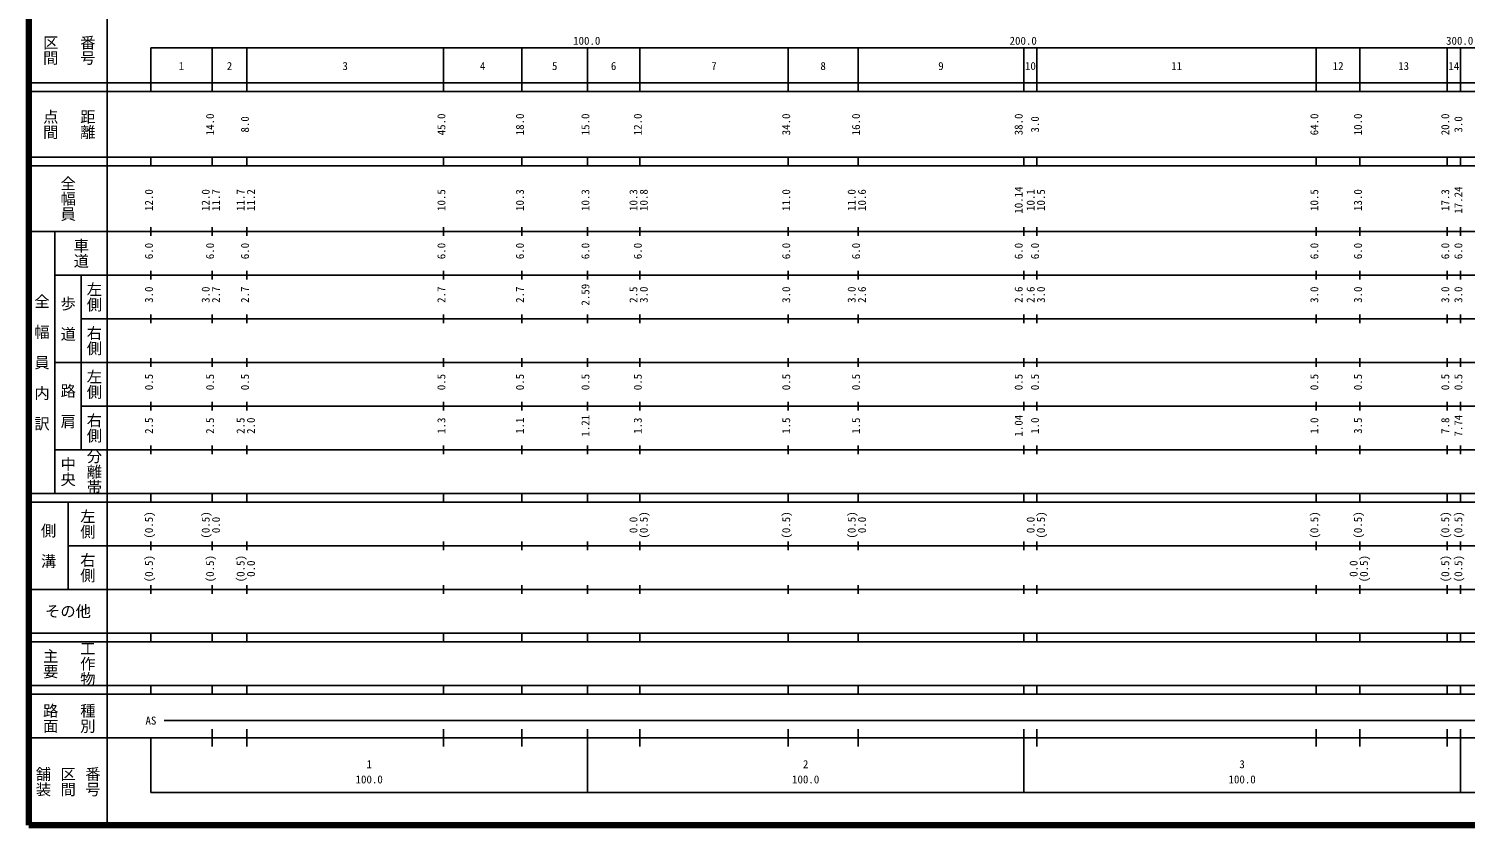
# Model space of a CAD drawing. Units: millimetres on the paper, enlarged 1000 times. Extents: x 40000 to 680000, y 20000 to 380000.
# Drawn here: x 40000 to 369126, y 20000 to 202409 of the extents above; entities that cross this region are included whole.
import ezdxf
from ezdxf.enums import TextEntityAlignment as Align

# ---------------------------------------------------------------- set-up
doc = ezdxf.new("R2010")
doc.units = ezdxf.units.MM
doc.header["$LTSCALE"] = 1000
doc.layers.add('M-TTL', color=2, linetype='Continuous', lineweight=140)
doc.layers.add('M-TTL-BAND', color=7, linetype='Continuous', lineweight=25)
doc.styles.add('@ＭＳ ゴシック', font='')
doc.styles.add('ＭＳ ゴシック', font='')
doc.styles.get('@ＭＳ ゴシック').set_extended_font_data('@MS Gothic')
doc.styles.get('ＭＳ ゴシック').set_extended_font_data('MS Gothic')

msp = doc.modelspace()

# ---------------------------------------------------------------- linework, layer by layer
at = {"layer": 'M-TTL'}
for p, q in [((40000, 380000), (40000, 20000)), ((40000, 20000), (680000, 20000))]:
    msp.add_line(p, q, dxfattribs=at)
at = {"layer": 'M-TTL-BAND'}
for p, q in [((58000, 370000), (58000, 20000)), ((68000, 198000), (579000, 198000)), ((68000, 198000), (68000, 188000)), ((82000, 188000), (82000, 198000)), ((90000, 188000), (90000, 198000)), ((135000, 188000), (135000, 198000)), ((153000, 188000), (153000, 198000)), ((168000, 188000), (168000, 198000)), ((180000, 188000), (180000, 198000)), ((214000, 188000), (214000, 198000)), ((230000, 188000), (230000, 198000)), ((268000, 188000), (268000, 198000)), ((271000, 188000), (271000, 198000)), ((335000, 188000), (335000, 198000)), ((345000, 188000), (345000, 198000)), ((365000, 188000), (365000, 198000)), ((368000, 188000), (368000, 198000)), ((40000, 190000), (579000, 190000)), ((40000, 188000), (579000, 188000)), ((40000, 173000), (579000, 173000)), ((68000, 171000), (68000, 173000)), ((82000, 171000), (82000, 173000)), ((90000, 171000), (90000, 173000)), ((135000, 171000), (135000, 173000)), ((153000, 171000), (153000, 173000)), ((168000, 171000), (168000, 173000)), ((180000, 171000), (180000, 173000)), ((214000, 171000), (214000, 173000)), ((230000, 171000), (230000, 173000)), ((268000, 171000), (268000, 173000)), ((271000, 171000), (271000, 173000)), ((335000, 171000), (335000, 173000)), ((345000, 171000), (345000, 173000)), ((365000, 171000), (365000, 173000)), ((368000, 171000), (368000, 173000)), ((40000, 171000), (579000, 171000)), ((40000, 156000), (579000, 156000)), ((46000, 96000), (46000, 156000)), ((68000, 155000), (68000, 157000)), ((82000, 155000), (82000, 157000)), ((90000, 155000), (90000, 157000)), ((135000, 155000), (135000, 157000)), ((153000, 155000), (153000, 157000)), ((168000, 155000), (168000, 157000)), ((180000, 155000), (180000, 157000)), ((214000, 155000), (214000, 157000)), ((230000, 155000), (230000, 157000)), ((268000, 155000), (268000, 157000)), ((271000, 155000), (271000, 157000)), ((335000, 155000), (335000, 157000)), ((345000, 155000), (345000, 157000)), ((365000, 155000), (365000, 157000)), ((368000, 155000), (368000, 157000)), ((46000, 146000), (579000, 146000)), ((52000, 146000), (52000, 106000)), ((68000, 145000), (68000, 147000)), ((82000, 145000), (82000, 147000)), ((90000, 145000), (90000, 147000)), ((135000, 145000), (135000, 147000)), ((153000, 145000), (153000, 147000)), ((168000, 145000), (168000, 147000)), ((180000, 145000), (180000, 147000)), ((214000, 145000), (214000, 147000)), ((230000, 145000), (230000, 147000)), ((268000, 145000), (268000, 147000)), ((271000, 145000), (271000, 147000)), ((335000, 145000), (335000, 147000)), ((345000, 145000), (345000, 147000)), ((365000, 145000), (365000, 147000)), ((368000, 145000), (368000, 147000)), ((52000, 136000), (579000, 136000)), ((68000, 135000), (68000, 137000)), ((82000, 135000), (82000, 137000)), ((90000, 135000), (90000, 137000)), ((135000, 135000), (135000, 137000)), ((153000, 135000), (153000, 137000)), ((168000, 135000), (168000, 137000)), ((180000, 135000), (180000, 137000)), ((214000, 135000), (214000, 137000)), ((230000, 135000), (230000, 137000)), ((268000, 135000), (268000, 137000)), ((271000, 135000), (271000, 137000)), ((335000, 135000), (335000, 137000)), ((345000, 135000), (345000, 137000)), ((365000, 135000), (365000, 137000)), ((368000, 135000), (368000, 137000)), ((46000, 126000), (579000, 126000)), ((68000, 125000), (68000, 127000)), ((82000, 125000), (82000, 127000)), ((90000, 125000), (90000, 127000)), ((135000, 125000), (135000, 127000)), ((153000, 125000), (153000, 127000)), ((168000, 125000), (168000, 127000)), ((180000, 125000), (180000, 127000)), ((214000, 125000), (214000, 127000)), ((230000, 125000), (230000, 127000)), ((268000, 125000), (268000, 127000)), ((271000, 125000), (271000, 127000)), ((335000, 125000), (335000, 127000)), ((345000, 125000), (345000, 127000)), ((365000, 125000), (365000, 127000)), ((368000, 125000), (368000, 127000)), ((52000, 116000), (579000, 116000)), ((68000, 115000), (68000, 117000)), ((82000, 115000), (82000, 117000)), ((90000, 115000), (90000, 117000)), ((135000, 115000), (135000, 117000)), ((153000, 115000), (153000, 117000)), ((168000, 115000), (168000, 117000)), ((180000, 115000), (180000, 117000)), ((214000, 115000), (214000, 117000)), ((230000, 115000), (230000, 117000)), ((268000, 115000), (268000, 117000)), ((271000, 115000), (271000, 117000)), ((335000, 115000), (335000, 117000)), ((345000, 115000), (345000, 117000)), ((365000, 115000), (365000, 117000)), ((368000, 115000), (368000, 117000)), ((46000, 106000), (579000, 106000)), ((68000, 105000), (68000, 107000)), ((82000, 105000), (82000, 107000)), ((90000, 105000), (90000, 107000)), ((135000, 105000), (135000, 107000)), ((153000, 105000), (153000, 107000)), ((168000, 105000), (168000, 107000)), ((180000, 105000), (180000, 107000)), ((214000, 105000), (214000, 107000)), ((230000, 105000), (230000, 107000)), ((268000, 105000), (268000, 107000)), ((271000, 105000), (271000, 107000)), ((335000, 105000), (335000, 107000)), ((345000, 105000), (345000, 107000)), ((365000, 105000), (365000, 107000)), ((368000, 105000), (368000, 107000)), ((40000, 96000), (579000, 96000)), ((68000, 94000), (68000, 96000)), ((82000, 94000), (82000, 96000)), ((90000, 94000), (90000, 96000)), ((135000, 94000), (135000, 96000)), ((153000, 94000), (153000, 96000)), ((168000, 94000), (168000, 96000)), ((180000, 94000), (180000, 96000)), ((214000, 94000), (214000, 96000)), ((230000, 94000), (230000, 96000)), ((268000, 94000), (268000, 96000)), ((271000, 94000), (271000, 96000)), ((335000, 94000), (335000, 96000)), ((345000, 94000), (345000, 96000)), ((365000, 94000), (365000, 96000)), ((368000, 94000), (368000, 96000)), ((40000, 94000), (579000, 94000)), ((49000, 94000), (49000, 74000)), ((49000, 84000), (579000, 84000)), ((68000, 83000), (68000, 85000)), ((82000, 83000), (82000, 85000)), ((90000, 83000), (90000, 85000)), ((135000, 83000), (135000, 85000)), ((153000, 83000), (153000, 85000)), ((168000, 83000), (168000, 85000)), ((180000, 83000), (180000, 85000)), ((214000, 83000), (214000, 85000)), ((230000, 83000), (230000, 85000)), ((268000, 83000), (268000, 85000)), ((271000, 83000), (271000, 85000)), ((335000, 83000), (335000, 85000)), ((345000, 83000), (345000, 85000)), ((365000, 83000), (365000, 85000)), ((368000, 83000), (368000, 85000)), ((40000, 74000), (579000, 74000)), ((68000, 73000), (68000, 75000)), ((82000, 73000), (82000, 75000)), ((90000, 73000), (90000, 75000)), ((135000, 73000), (135000, 75000)), ((153000, 73000), (153000, 75000)), ((168000, 73000), (168000, 75000)), ((180000, 73000), (180000, 75000)), ((214000, 73000), (214000, 75000)), ((230000, 73000), (230000, 75000)), ((268000, 73000), (268000, 75000)), ((271000, 73000), (271000, 75000)), ((335000, 73000), (335000, 75000)), ((345000, 73000), (345000, 75000)), ((365000, 73000), (365000, 75000)), ((368000, 73000), (368000, 75000)), ((40000, 64000), (579000, 64000)), ((68000, 62000), (68000, 64000)), ((82000, 62000), (82000, 64000)), ((90000, 62000), (90000, 64000)), ((135000, 62000), (135000, 64000)), ((153000, 62000), (153000, 64000)), ((168000, 62000), (168000, 64000)), ((180000, 62000), (180000, 64000)), ((214000, 62000), (214000, 64000)), ((230000, 62000), (230000, 64000)), ((268000, 62000), (268000, 64000)), ((271000, 62000), (271000, 64000)), ((335000, 62000), (335000, 64000)), ((345000, 62000), (345000, 64000)), ((365000, 62000), (365000, 64000)), ((368000, 62000), (368000, 64000)), ((40000, 62000), (579000, 62000)), ((40000, 52000), (579000, 52000)), ((40000, 50000), (579000, 50000)), ((68000, 50000), (68000, 52000)), ((82000, 50000), (82000, 52000)), ((90000, 50000), (90000, 52000)), ((135000, 50000), (135000, 52000)), ((153000, 50000), (153000, 52000)), ((168000, 50000), (168000, 52000)), ((180000, 50000), (180000, 52000)), ((214000, 50000), (214000, 52000)), ((230000, 50000), (230000, 52000)), ((268000, 50000), (268000, 52000)), ((271000, 50000), (271000, 52000)), ((335000, 50000), (335000, 52000)), ((345000, 50000), (345000, 52000)), ((365000, 50000), (365000, 52000)), ((368000, 50000), (368000, 52000)), ((71000, 44000), (565000, 44000)), ((40000, 40000), (579000, 40000)), ((68000, 40000), (68000, 27500)), ((82000, 38000), (82000, 42000)), ((90000, 38000), (90000, 42000)), ((135000, 38000), (135000, 42000)), ((153000, 38000), (153000, 42000)), ((168000, 27500), (168000, 42000)), ((180000, 38000), (180000, 42000)), ((214000, 38000), (214000, 42000)), ((230000, 38000), (230000, 42000)), ((268000, 27500), (268000, 42000)), ((271000, 38000), (271000, 42000)), ((335000, 38000), (335000, 42000)), ((345000, 38000), (345000, 42000)), ((365000, 38000), (365000, 42000)), ((368000, 27500), (368000, 42000)), ((68000, 27500), (579000, 27500))]:
    msp.add_line(p, q, dxfattribs=at)

# ---------------------------------------------------------------- texts
at = {"layer": 'M-TTL-BAND', "style": '@ＭＳ ゴシック'}
for s, p in [('番号', (53500, 197500)), ('区間', (45000, 197500)), ('点間', (45000, 180500)), ('距離', (53500, 180500)), ('全幅員', (49000, 163500)), ('車道', (52000, 151000)), ('全\u3000幅\u3000員\u3000内\u3000訳', (43000, 126000)), ('左側', (55000, 141000)), ('歩\u3000道', (49000, 136000)), ('右側', (55000, 131000)), ('左側', (55000, 121000)), ('路\u3000肩', (49000, 116000)), ('右側', (55000, 111000)), ('分離帯', (55000, 101000)), ('中央', (49000, 101000)), ('左側', (53500, 89000)), ('側\u3000溝', (44500, 84000)), ('右側', (53500, 79000)), ('主要', (45000, 57000)), ('工作物', (53500, 57000)), ('路面', (45000, 44500)), ('種別', (53500, 44500)), ('舗装', (43333, 30000)), ('区間', (49000, 30000)), ('番号', (54667, 30000))]:
    msp.add_text(s, height=2566, rotation=270, dxfattribs=at).set_placement(p, align=Align.MIDDLE_CENTER)
at = {"layer": 'M-TTL-BAND', "style": 'ＭＳ ゴシック'}
for s, p in [('100.0', (167844, 198195)), ('200.0', (267844, 198195)), ('300.0', (367844, 198195)), ('1', (75000, 192405)), ('2', (86000, 192405)), ('3', (112500, 192405)), ('4', (144000, 192405)), ('5', (160500, 192405)), ('6', (174000, 192405)), ('7', (197000, 192405)), ('8', (222000, 192405)), ('9', (249000, 192405)), ('10', (269500, 192405)), ('11', (303000, 192405)), ('12', (340000, 192405)), ('13', (355000, 192405)), ('14', (366500, 192405)), ('AS', (68000, 42500)), ('1', (118000, 32523)), ('2', (218000, 32523)), ('3', (318000, 32523)), ('100.0', (118000, 29033)), ('100.0', (218000, 29033)), ('100.0', (318000, 29033))]:
    msp.add_text(s, height=1833, dxfattribs=at).set_placement(p, align=Align.BOTTOM_CENTER)
for s, p in [('14.0', (83000, 180500)), ('8.0', (91000, 180500)), ('45.0', (136000, 180500)), ('18.0', (154000, 180500)), ('15.0', (169000, 180500)), ('12.0', (181000, 180500)), ('34.0', (215000, 180500)), ('16.0', (231000, 180500)), ('38.0', (268258, 180500)), ('3.0', (272000, 180500)), ('64.0', (336000, 180500)), ('10.0', (346000, 180500)), ('20.0', (366000, 180500)), ('3.0', (369000, 180500)), ('12.0', (69000, 163174)), ('12.0', (82000, 163174)), ('11.7', (84370, 163174)), ('11.7', (90000, 163174)), ('11.2', (92370, 163174)), ('10.5', (136000, 163174)), ('10.3', (154000, 163174)), ('10.3', (169000, 163174)), ('10.3', (180000, 163174)), ('10.8', (182370, 163174)), ('11.0', (215000, 163174)), ('11.0', (230000, 163174)), ('10.6', (232370, 163174)), ('10.14', (268258, 163174)), ('10.1', (271000, 163174)), ('10.5', (273370, 163174)), ('10.5', (336000, 163174)), ('13.0', (346000, 163174)), ('17.3', (366000, 163174)), ('17.24', (369000, 163174)), ('6.0', (69000, 151500)), ('6.0', (83000, 151500)), ('6.0', (91000, 151500)), ('6.0', (136000, 151500)), ('6.0', (154000, 151500)), ('6.0', (169000, 151500)), ('6.0', (181000, 151500)), ('6.0', (215000, 151500)), ('6.0', (231000, 151500)), ('6.0', (268258, 151500)), ('6.0', (272000, 151500)), ('6.0', (336000, 151500)), ('6.0', (346000, 151500)), ('6.0', (366000, 151500)), ('6.0', (369000, 151500)), ('3.0', (69000, 141500)), ('3.0', (82000, 141500)), ('2.7', (84370, 141500)), ('2.7', (91000, 141500)), ('2.7', (136000, 141500)), ('2.7', (154000, 141500)), ('2.59', (169000, 141500)), ('2.5', (180000, 141500)), ('3.0', (182370, 141500)), ('3.0', (215000, 141500)), ('3.0', (230000, 141500)), ('2.6', (232370, 141500)), ('2.6', (268258, 141500)), ('2.6', (271000, 141500)), ('3.0', (273370, 141500)), ('3.0', (336000, 141500)), ('3.0', (346000, 141500)), ('3.0', (366000, 141500)), ('3.0', (369000, 141500)), ('0.5', (69000, 121500)), ('0.5', (83000, 121500)), ('0.5', (91000, 121500)), ('0.5', (136000, 121500)), ('0.5', (154000, 121500)), ('0.5', (169000, 121500)), ('0.5', (181000, 121500)), ('0.5', (215000, 121500)), ('0.5', (231000, 121500)), ('0.5', (268258, 121500)), ('0.5', (272000, 121500)), ('0.5', (336000, 121500)), ('0.5', (346000, 121500)), ('0.5', (366000, 121500)), ('0.5', (369000, 121500)), ('2.5', (69000, 111500)), ('2.5', (83000, 111500)), ('2.5', (90000, 111500)), ('2.0', (92370, 111500)), ('1.3', (136000, 111500)), ('1.1', (154000, 111500)), ('1.21', (169000, 111500)), ('1.3', (181000, 111500)), ('1.5', (215000, 111500)), ('1.5', (231000, 111500)), ('1.04', (268258, 111500)), ('1.0', (272000, 111500)), ('1.0', (336000, 111500)), ('3.5', (346000, 111500)), ('7.8', (366000, 111500)), ('7.74', (369000, 111500)), ('(0.5)', (69000, 88764)), ('(0.5)', (82000, 88764)), ('0.0', (84370, 88764)), ('0.0', (180000, 88764)), ('(0.5)', (182370, 88764)), ('(0.5)', (215000, 88764)), ('(0.5)', (230000, 88764)), ('0.0', (232370, 88764)), ('0.0', (271000, 88764)), ('(0.5)', (273370, 88764)), ('(0.5)', (336000, 88764)), ('(0.5)', (346000, 88764)), ('(0.5)', (366000, 88764)), ('(0.5)', (369000, 88764)), ('(0.5)', (69000, 78764)), ('(0.5)', (83000, 78764)), ('(0.5)', (90000, 78764)), ('0.0', (92370, 78764)), ('0.0', (345000, 78764)), ('(0.5)', (347370, 78764)), ('(0.5)', (366000, 78764)), ('(0.5)', (369000, 78764))]:
    msp.add_text(s, height=1833, rotation=90, dxfattribs=at).set_placement(p, align=Align.BOTTOM_CENTER)
msp.add_text('その他', height=2566, dxfattribs=at).set_placement((49000, 69000), align=Align.MIDDLE_CENTER)

doc.saveas('drawing.dxf')
